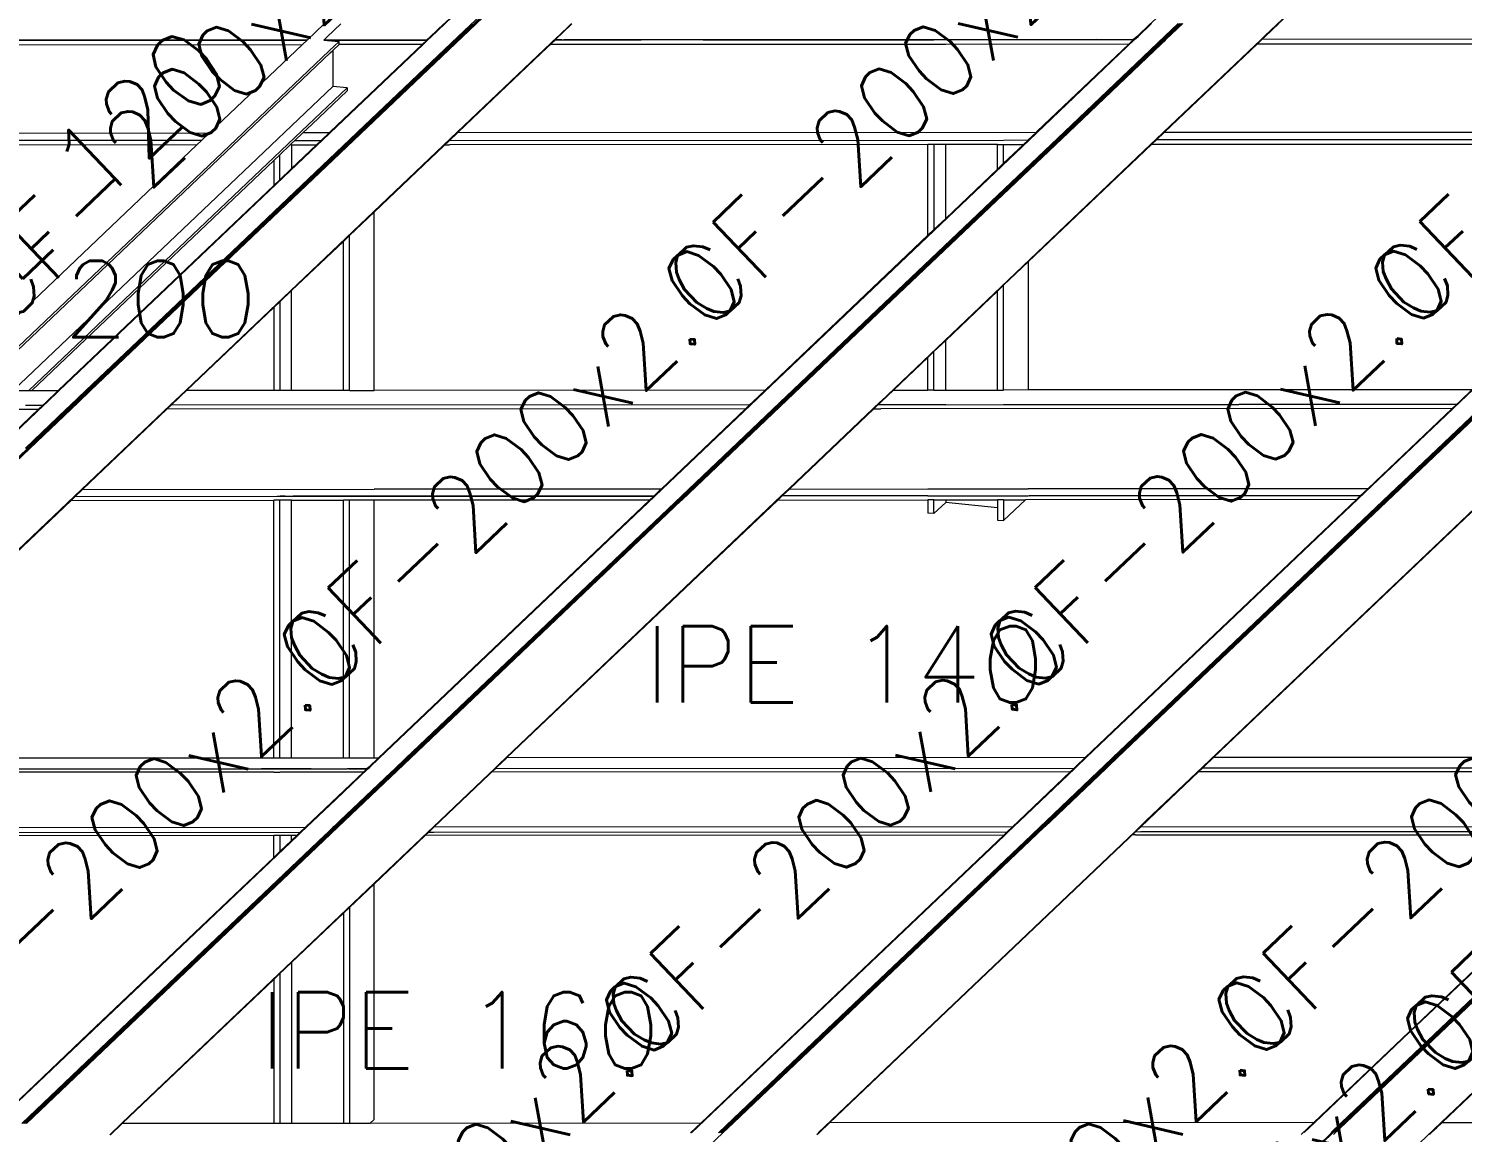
# Model space of a CAD drawing. Header units: millimetres. Extents: x 0 to 42, y 0 to 29.7.
# Drawn here: x 14.018 to 16.897, y 16.298 to 18.514 of the extents above; entities that cross this region are included whole.
import ezdxf
from ezdxf.enums import TextEntityAlignment as Align

# ---------------------------------------------------------------- set-up
doc = ezdxf.new("R2010")
doc.units = ezdxf.units.MM
doc.layers.add('BARRAS_DE_ACERO', color=7, linetype='Continuous', lineweight=9)
doc.layers.add('REFERENCIA_DE_LAS_BARRAS', color=2, linetype='Continuous', lineweight=9)
doc.styles.add('CYPETXT', font='romans__.ttf', dxfattribs={"height": 0.2})

msp = doc.modelspace()

# ---------------------------------------------------------------- linework, layer by layer
at = {"layer": 'BARRAS_DE_ACERO'}
for p, q in [((14.82512, 18.49742), (15.34792, 18.99463)), ((14.82659, 18.49742), (15.34939, 18.99463)), ((16.50072, 18.49915), (17.02278, 18.99564)), ((16.50138, 18.49846), (17.02413, 18.99564)), ((15.09101, 18.69347), (14.68214, 18.30461)), ((15.0884, 18.69541), (14.88025, 18.49745)), ((14.57754, 18.49079), (14.61152, 18.52311)), ((14.64519, 18.52313), (14.61802, 18.49729)), ((14.90957, 18.52329), (14.67964, 18.30461)), ((14.85173, 18.52325), (14.82456, 18.49742)), ((15.0755, 18.49108), (15.10931, 18.52323)), ((15.10849, 18.52408), (15.08061, 18.49757)), ((15.10915, 18.52341), (15.08961, 18.50484)), ((16.27111, 18.52412), (16.24394, 18.49828)), ((16.27314, 18.52412), (16.24596, 18.49828)), ((16.32679, 18.52415), (16.29962, 18.49831)), ((16.30177, 18.49831), (16.32894, 18.52415)), ((16.33602, 18.52415), (16.30201, 18.49181)), ((16.33393, 18.52415), (16.31552, 18.50664)), ((16.50142, 18.49817), (16.52886, 18.52427)), ((14.11065, 18.49051), (13.68741, 18.49025)), ((14.57751, 18.49076), (13.68897, 18.49023)), ((13.68897, 18.4902), (14.11065, 18.49046)), ((14.57754, 18.49079), (14.11065, 18.49051)), ((14.11065, 18.49046), (14.5228, 18.4907)), ((14.56824, 18.48194), (14.38161, 18.30444)), ((14.5228, 18.4907), (14.57749, 18.49074)), ((14.57751, 18.49076), (14.57749, 18.49074)), ((14.57754, 18.49079), (14.57751, 18.49076)), ((14.61117, 18.49078), (14.6109, 18.49081)), ((14.61115, 18.49076), (14.61117, 18.49078)), ((14.6114, 18.49076), (14.61115, 18.49076)), ((14.61117, 18.49078), (14.64488, 18.49081)), ((14.61802, 18.49729), (14.6112, 18.49081)), ((14.61826, 18.49007), (14.6114, 18.49076)), ((14.61814, 18.49076), (14.6114, 18.49076)), ((14.61814, 18.49076), (14.64488, 18.49078)), ((14.61826, 18.49007), (14.6416, 18.48773)), ((14.6416, 18.48773), (14.62188, 18.46897)), ((14.809, 18.48208), (14.62236, 18.30458)), ((14.6236, 18.30629), (14.80844, 18.48208)), ((14.64161, 18.48198), (14.6416, 18.48773)), ((14.80844, 18.48208), (14.64188, 18.48198)), ((14.81774, 18.49093), (14.64487, 18.49083)), ((14.81772, 18.49091), (14.64488, 18.49081)), ((14.64488, 18.49078), (14.81769, 18.49088)), ((14.88025, 18.49745), (14.67862, 18.30569)), ((14.81769, 18.49088), (14.80844, 18.48208)), ((14.809, 18.48208), (14.81825, 18.49088)), ((14.81769, 18.49088), (14.81772, 18.49091)), ((14.8183, 18.49093), (14.81825, 18.49088)), ((14.8183, 18.49093), (14.82512, 18.49742)), ((14.82659, 18.49742), (14.81977, 18.49093)), ((15.08046, 18.49743), (14.87877, 18.30561)), ((15.05949, 18.47578), (15.06625, 18.4822)), ((15.06628, 18.48223), (15.06625, 18.4822)), ((15.06628, 18.48223), (15.06629, 18.48224)), ((15.06639, 18.48234), (15.06629, 18.48224)), ((15.06629, 18.48224), (15.06666, 18.48224)), ((15.06652, 18.48247), (15.06639, 18.48234)), ((15.06654, 18.48249), (15.06652, 18.48247)), ((15.06683, 18.48276), (15.06654, 18.48249)), ((15.06666, 18.48224), (15.14189, 18.48229)), ((15.06741, 18.48331), (15.06683, 18.48276)), ((15.07534, 18.49085), (15.06868, 18.48451)), ((15.078, 18.49379), (15.0751, 18.49103)), ((15.07534, 18.49085), (15.07547, 18.49103)), ((15.07545, 18.49103), (15.07548, 18.49106)), ((15.07545, 18.49103), (15.07547, 18.49103)), ((15.07547, 18.49103), (15.07553, 18.49103)), ((15.07553, 18.49103), (15.07576, 18.49103)), ((15.07774, 18.49108), (15.07559, 18.49108)), ((15.07576, 18.49103), (15.07805, 18.49103)), ((15.07774, 18.49108), (15.07805, 18.49108)), ((15.07842, 18.49107), (15.07774, 18.49107)), ((15.078, 18.49379), (15.08961, 18.50484)), ((15.07805, 18.49103), (15.1542, 18.49108)), ((15.07805, 18.49108), (15.07842, 18.49108)), ((15.07909, 18.49108), (15.07979, 18.49108)), ((15.07979, 18.49107), (15.07909, 18.49107)), ((15.08895, 18.49109), (15.07979, 18.49108)), ((15.08049, 18.49107), (15.07979, 18.49107)), ((15.08061, 18.49757), (15.08046, 18.49743)), ((15.08049, 18.49107), (15.08578, 18.49107)), ((15.08578, 18.49107), (15.09273, 18.49108)), ((15.08895, 18.49109), (15.09272, 18.49109)), ((15.09272, 18.49109), (15.09735, 18.49109)), ((15.1545, 18.49111), (15.09273, 18.49108)), ((15.37297, 18.49126), (15.09735, 18.49109)), ((15.14189, 18.48229), (15.8362, 18.48271)), ((15.1542, 18.49108), (15.24803, 18.49114)), ((15.42726, 18.49127), (15.1545, 18.49111)), ((15.83614, 18.4915), (15.24803, 18.49114)), ((15.37297, 18.49126), (15.8362, 18.49154)), ((15.42726, 18.49127), (15.47818, 18.4913)), ((15.47818, 18.4913), (15.83502, 18.49152)), ((15.8362, 18.49152), (15.83502, 18.49152)), ((15.9538, 18.49156), (15.83614, 18.4915)), ((15.8362, 18.49152), (16.23709, 18.49177)), ((16.16298, 18.49169), (15.9538, 18.49156)), ((16.02711, 18.29014), (16.23909, 18.49174)), ((16.23761, 18.49174), (16.04173, 18.30544)), ((16.04298, 18.30716), (16.22781, 18.48294)), ((16.09799, 18.30655), (16.29962, 18.49831)), ((16.10609, 18.30547), (16.29273, 18.48298)), ((16.12192, 18.32252), (16.29993, 18.49181)), ((16.29377, 18.4907), (16.13106, 18.33595)), ((16.22714, 18.48294), (16.22781, 18.48294)), ((16.23706, 18.49174), (16.22781, 18.48294)), ((16.2371, 18.49178), (16.23709, 18.49177)), ((16.23765, 18.49178), (16.23761, 18.49174)), ((16.24448, 18.49828), (16.23765, 18.49178)), ((16.23909, 18.49174), (16.23913, 18.49178)), ((16.23913, 18.49178), (16.24596, 18.49828)), ((16.30088, 18.49073), (16.29273, 18.48298)), ((16.29377, 18.4907), (16.2953, 18.49216)), ((16.30177, 18.49831), (16.2953, 18.49216)), ((16.2972, 18.30559), (16.49313, 18.49193)), ((16.29899, 18.30559), (16.48564, 18.4831)), ((16.30098, 18.49281), (16.29993, 18.49181)), ((16.30088, 18.49073), (16.30197, 18.49177)), ((16.30098, 18.49281), (16.31552, 18.50664)), ((16.30197, 18.49177), (16.30201, 18.49181)), ((16.49471, 18.49173), (16.48564, 18.4831)), ((16.48564, 18.4831), (17.64718, 18.48381)), ((16.49313, 18.49193), (16.49329, 18.49208)), ((16.50072, 18.49915), (16.49329, 18.49208)), ((16.50138, 18.49846), (16.49469, 18.4921)), ((16.49482, 18.49189), (16.50142, 18.49817)), ((14.62935, 18.47006), (14.62973, 18.47042)), ((15.06081, 18.47745), (14.88146, 18.30688)), ((15.05949, 18.47578), (14.89757, 18.32178)), ((14.62935, 18.39773), (14.49136, 18.26649)), ((14.6577, 18.39489), (14.56602, 18.3077)), ((14.6577, 18.39489), (14.62935, 18.39773)), ((14.6577, 18.39489), (14.65769, 18.38889)), ((14.58693, 18.3216), (14.65769, 18.38889)), ((14.58693, 18.3216), (14.56901, 18.30454)), ((14.88146, 18.30646), (14.89757, 18.32178)), ((16.10268, 18.30422), (16.12192, 18.32252)), ((14.36555, 18.28917), (13.44422, 18.28861)), ((13.46028, 18.30388), (14.3816, 18.30443)), ((13.83743, 17.78691), (14.35625, 18.28032)), ((13.90476, 17.78695), (14.44892, 18.30448)), ((14.56602, 18.3077), (14.01854, 17.78702)), ((14.59699, 18.28047), (14.0782, 17.78705)), ((14.13548, 17.78708), (14.67964, 18.30461)), ((14.14255, 17.78708), (14.67061, 18.28929)), ((14.59848, 18.28047), (14.26826, 17.96641)), ((14.31676, 17.96154), (14.67748, 18.30461)), ((14.65679, 18.2805), (14.31847, 17.95873)), ((14.3344, 17.78789), (14.87877, 18.30561)), ((14.36555, 18.28917), (14.35625, 18.28032)), ((14.36555, 18.28917), (14.3816, 18.30443)), ((14.3816, 18.30443), (14.38161, 18.30444)), ((14.51051, 18.13901), (14.66967, 18.29038)), ((14.54365, 18.28043), (14.52288, 18.26068)), ((14.54365, 18.28043), (14.54636, 18.28301)), ((14.54636, 18.28043), (14.54365, 18.28043)), ((14.54636, 18.28301), (14.55291, 18.28924)), ((14.54636, 18.23283), (14.59645, 18.28047)), ((14.54636, 18.28043), (14.59645, 18.28047)), ((14.54636, 18.28043), (14.54636, 18.23283)), ((14.55292, 18.28924), (14.55291, 18.28924)), ((14.55295, 18.28927), (14.55292, 18.28924)), ((14.55295, 18.28927), (14.55296, 18.28928)), ((14.55296, 18.28928), (14.56901, 18.30454)), ((14.62179, 18.30457), (14.56901, 18.30454)), ((14.60625, 18.28927), (14.59699, 18.28047)), ((14.60773, 18.28927), (14.59848, 18.28047)), ((14.60575, 18.28931), (14.62179, 18.30457)), ((14.60629, 18.28931), (14.60625, 18.28927)), ((14.62234, 18.30457), (14.60629, 18.28931)), ((14.60773, 18.28927), (14.62305, 18.30384)), ((14.62179, 18.30457), (14.6218, 18.30458)), ((14.6236, 18.30629), (14.6218, 18.30458)), ((14.62236, 18.30458), (14.62234, 18.30457)), ((14.62383, 18.30458), (14.62305, 18.30384)), ((14.68214, 18.30461), (14.65679, 18.2805)), ((14.68463, 18.30461), (14.66967, 18.29038)), ((14.67065, 18.28933), (14.67064, 18.28932)), ((14.67065, 18.28934), (14.67066, 18.28934)), ((14.67748, 18.30461), (14.67862, 18.30569)), ((14.71212, 18.14541), (14.85429, 18.28062)), ((14.71233, 18.14603), (14.86317, 18.28948)), ((14.87848, 18.30404), (14.86317, 18.28948)), ((15.82384, 18.28121), (14.86357, 18.28063)), ((14.87964, 18.30472), (14.86359, 18.28946)), ((14.87848, 18.30404), (14.87942, 18.30494)), ((14.88146, 18.30688), (14.87942, 18.30494)), ((14.87964, 18.30472), (14.88146, 18.30646)), ((16.04116, 18.30543), (14.87964, 18.30472)), ((16.02711, 18.29014), (15.29012, 17.58921)), ((15.49756, 17.78791), (16.01637, 18.28132)), ((15.72854, 17.76476), (16.27185, 18.28148)), ((15.73284, 17.76753), (16.27323, 18.28148)), ((16.08293, 18.28779), (15.73784, 17.95959)), ((15.8362, 18.28122), (15.82384, 18.28121)), ((15.82384, 18.09875), (15.82384, 18.28121)), ((16.01637, 18.28132), (16.02545, 18.28996)), ((16.0251, 18.29016), (16.02508, 18.29014)), ((16.02564, 18.29014), (16.02545, 18.28996)), ((16.02545, 18.23077), (16.08287, 18.28537)), ((16.02564, 18.29014), (16.02566, 18.29016)), ((16.02566, 18.29016), (16.04173, 18.30544)), ((16.04116, 18.30543), (16.04117, 18.30544)), ((16.04298, 18.30716), (16.04117, 18.30544)), ((16.10268, 18.30422), (16.08287, 18.28537)), ((16.08293, 18.28779), (16.08543, 18.29017)), ((16.08543, 18.29017), (16.08545, 18.29019)), ((16.10019, 18.30421), (16.08545, 18.29019)), ((16.28111, 18.29029), (16.27185, 18.28148)), ((16.27323, 18.28148), (16.28251, 18.29031)), ((16.27364, 18.28148), (17.43518, 18.28218)), ((16.28113, 18.29031), (16.28111, 18.29029)), ((16.29719, 18.30558), (16.28113, 18.29031)), ((16.28253, 18.29033), (16.28251, 18.29031)), ((16.28253, 18.29033), (16.29858, 18.30559)), ((16.2829, 18.29029), (16.28291, 18.2903)), ((16.28291, 18.2903), (16.28292, 18.29031)), ((16.28291, 18.2903), (16.28292, 18.29029)), ((16.29898, 18.30558), (16.28292, 18.29031)), ((17.44446, 18.29101), (16.28292, 18.29031)), ((16.29719, 18.30558), (16.2972, 18.30559)), ((16.29878, 18.30578), (16.29858, 18.30559)), ((16.29898, 18.30558), (17.46053, 18.30629)), ((16.29899, 18.30559), (16.29898, 18.30558)), ((14.52288, 18.26068), (14.51051, 18.24892)), ((14.52288, 18.2105), (14.52288, 18.26068)), ((14.02483, 17.78702), (14.51051, 18.24892)), ((14.52288, 18.2105), (14.54636, 18.23283)), ((16.02545, 18.23077), (15.32778, 17.56724)), ((14.51051, 18.19874), (14.07763, 17.78705)), ((14.51051, 18.13901), (14.14047, 17.78708)), ((14.71233, 18.14603), (14.52369, 17.96662)), ((15.8362, 18.11051), (15.85968, 18.13284)), ((15.82384, 18.09875), (15.6846, 17.96632)), ((15.96364, 17.98664), (15.976, 17.9984)), ((15.976, 17.78819), (15.976, 17.9984)), ((14.26826, 17.96641), (14.07967, 17.78705)), ((14.42937, 17.87692), (14.52369, 17.96662)), ((14.51051, 17.95367), (14.52288, 17.96543)), ((14.52288, 17.96543), (14.54636, 17.98776)), ((14.52288, 17.96543), (14.52288, 17.78732)), ((14.54636, 17.78733), (14.54636, 17.98776)), ((15.6846, 17.96632), (15.49701, 17.78791)), ((15.85968, 17.88777), (15.96364, 17.98664)), ((14.31676, 17.96154), (14.13332, 17.78708)), ((14.31847, 17.95873), (14.13799, 17.78708)), ((14.33548, 17.7872), (14.51051, 17.95367)), ((14.51051, 17.95367), (14.51051, 17.78731)), ((15.33386, 17.57538), (15.73784, 17.95959)), ((14.42937, 17.87692), (14.38221, 17.83207)), ((15.8362, 17.86544), (15.85968, 17.88777)), ((15.75483, 17.78806), (15.82384, 17.85369)), ((14.35863, 17.80964), (14.38221, 17.83207)), ((14.33799, 17.79001), (14.34094, 17.79282)), ((13.98719, 17.787), (14.01854, 17.78702)), ((14.0467, 17.75763), (14.05277, 17.7634)), ((14.05334, 17.7634), (14.04727, 17.75763)), ((14.04876, 17.75765), (14.0548, 17.7634)), ((14.05277, 17.7634), (14.07763, 17.78705)), ((14.05334, 17.7634), (14.0782, 17.78705)), ((14.0548, 17.7634), (14.07967, 17.78705)), ((14.10239, 17.75767), (14.13332, 17.78708)), ((14.10457, 17.75768), (14.13548, 17.78708)), ((14.10524, 17.75593), (14.13799, 17.78708)), ((14.14047, 17.78708), (14.11019, 17.75828)), ((14.30276, 17.7578), (14.33367, 17.7872)), ((14.30449, 17.7578), (14.31995, 17.7725)), ((14.33504, 17.7872), (14.30538, 17.75899)), ((14.32247, 17.7749), (14.31995, 17.7725)), ((14.3352, 17.78701), (14.32247, 17.7749)), ((14.3344, 17.78789), (14.33367, 17.7872)), ((14.33505, 17.78721), (14.33504, 17.7872)), ((14.33505, 17.78721), (14.33541, 17.78756)), ((14.3352, 17.78701), (14.3354, 17.7872)), ((14.3354, 17.7872), (14.33548, 17.7872)), ((14.33578, 17.78791), (14.33541, 17.78756)), ((14.51051, 17.78731), (14.33548, 17.7872)), ((14.33652, 17.78861), (14.33578, 17.78791)), ((14.33652, 17.78861), (14.33799, 17.79001)), ((14.52288, 17.78732), (14.51051, 17.78731)), ((14.54636, 17.78733), (14.52288, 17.78732)), ((14.65032, 17.78739), (14.54636, 17.78733)), ((14.66268, 17.7874), (14.65032, 17.78739)), ((14.66268, 17.7874), (14.71212, 17.78743)), ((15.49701, 17.78791), (14.71212, 17.78743)), ((15.49756, 17.78791), (15.28863, 17.5892)), ((15.47214, 17.76426), (15.49701, 17.78791)), ((15.72817, 17.76441), (15.54483, 17.59004)), ((15.7235, 17.75866), (15.72955, 17.76441)), ((15.72991, 17.76441), (15.72385, 17.75866)), ((15.72854, 17.76476), (15.72817, 17.76441)), ((15.72973, 17.76458), (15.72955, 17.76441)), ((15.72973, 17.76458), (15.73284, 17.76753)), ((15.75477, 17.78806), (15.72991, 17.76441)), ((15.8362, 17.78811), (15.82384, 17.7881)), ((15.96364, 17.78818), (15.976, 17.78819)), ((16.02545, 17.78822), (15.976, 17.78819)), ((16.91636, 17.78876), (16.02545, 17.78822)), ((16.87891, 17.75122), (16.89352, 17.76512)), ((16.88545, 17.75936), (16.8918, 17.76539)), ((16.88601, 17.75937), (16.89206, 17.76512)), ((16.91636, 17.78876), (16.8918, 17.76539)), ((16.89207, 17.76512), (16.89206, 17.76512)), ((16.91838, 17.78876), (16.89352, 17.76512)), ((13.36375, 17.04838), (14.11019, 17.75828)), ((13.54593, 17.224), (14.10524, 17.75593)), ((13.86872, 17.58835), (14.03813, 17.74948)), ((13.87158, 17.74938), (14.03813, 17.74948)), ((14.04727, 17.75763), (13.99652, 17.70937)), ((14.0118, 17.67151), (14.09381, 17.74951)), ((14.01183, 17.7576), (14.0467, 17.75763)), ((14.01263, 17.67023), (14.09598, 17.74951)), ((14.0467, 17.75763), (14.03813, 17.74948)), ((14.04876, 17.75765), (14.04874, 17.75763)), ((14.09381, 17.74951), (14.10239, 17.75767)), ((14.10058, 17.75389), (14.09598, 17.74951)), ((14.10456, 17.75767), (14.10058, 17.75389)), ((14.10457, 17.75768), (14.10456, 17.75767)), ((14.12476, 17.58851), (14.30276, 17.7578)), ((14.29597, 17.74963), (14.12655, 17.58851)), ((14.29554, 17.74963), (14.17926, 17.63904)), ((14.29554, 17.74963), (14.30396, 17.75764)), ((14.30434, 17.75759), (14.29597, 17.74963)), ((15.45751, 17.75035), (14.29597, 17.74963)), ((14.30413, 17.7578), (14.30396, 17.75764)), ((14.30413, 17.7578), (14.30538, 17.75899)), ((15.56182, 17.60489), (15.7235, 17.75866)), ((15.71535, 17.75051), (15.72965, 17.75052)), ((16.87689, 17.75122), (15.72965, 17.75052)), ((15.85968, 17.75875), (15.976, 17.75881)), ((15.976, 17.75881), (16.44799, 17.7591)), ((16.19534, 17.05011), (16.94113, 17.75939)), ((16.9298, 17.74656), (16.38216, 17.22573)), ((16.70744, 17.59007), (16.87689, 17.75122)), ((16.93098, 17.74531), (16.76909, 17.59134)), ((16.92458, 17.73685), (16.77198, 17.59173)), ((16.77242, 17.5901), (16.92354, 17.73383)), ((16.88601, 17.75937), (16.88573, 17.7591)), ((14.17926, 17.63904), (14.12635, 17.58872)), ((14.12635, 17.58872), (14.12613, 17.58851)), ((14.12655, 17.58851), (14.71222, 17.58886)), ((15.28807, 17.5892), (14.71222, 17.58886)), ((15.28807, 17.5892), (15.27351, 17.57535)), ((15.27482, 17.57607), (15.28863, 17.5892)), ((15.29011, 17.5892), (15.27552, 17.57532)), ((15.28808, 17.58921), (15.28807, 17.5892)), ((15.29012, 17.58921), (15.29011, 17.5892)), ((15.34375, 17.58923), (15.32919, 17.57538)), ((15.33136, 17.57538), (15.34593, 17.58924)), ((15.54483, 17.59004), (15.52953, 17.5755)), ((15.54591, 17.58936), (15.53134, 17.5755)), ((16.70743, 17.59006), (16.02545, 17.58965)), ((16.76909, 17.59134), (16.20001, 17.05011)), ((16.38688, 17.22349), (16.7724, 17.59009)), ((16.77026, 17.59009), (16.77027, 17.5901)), ((16.77198, 17.59173), (16.77027, 17.5901)), ((16.7724, 17.59009), (16.77242, 17.5901)), ((14.11156, 17.57464), (13.53632, 17.02757)), ((14.1034, 17.56649), (14.11195, 17.57462)), ((14.11156, 17.57464), (14.11176, 17.57484)), ((14.11176, 17.57484), (14.11177, 17.57484)), ((14.11177, 17.57484), (14.12613, 17.58851)), ((14.11195, 17.57462), (14.12655, 17.58851)), ((14.11197, 17.57462), (14.11195, 17.57462)), ((14.11197, 17.57462), (14.52288, 17.57487)), ((14.12473, 17.58848), (14.12476, 17.58851)), ((14.51051, 17.0491), (14.51051, 17.56674)), ((14.51705, 17.57488), (14.52322, 17.57489)), ((14.51705, 17.57488), (14.52288, 17.57487)), ((14.52328, 17.57487), (14.65644, 17.57494)), ((14.54636, 17.56676), (14.65032, 17.56682)), ((14.66279, 17.57498), (14.71212, 17.57501)), ((14.71212, 17.57498), (14.69001, 17.57497)), ((14.69006, 17.57498), (14.69001, 17.57497)), ((14.71212, 17.57499), (14.69006, 17.57498)), ((15.27348, 17.57532), (14.71212, 17.57498)), ((14.71212, 17.57501), (15.03169, 17.5752)), ((14.71212, 17.57499), (15.03169, 17.57519)), ((14.72087, 17.04923), (15.27406, 17.57535)), ((14.72234, 17.04923), (15.27552, 17.57532)), ((14.77817, 17.04926), (15.32279, 17.56724)), ((15.32399, 17.56599), (14.78067, 17.04926)), ((14.78315, 17.04926), (15.32777, 17.56724)), ((15.32877, 17.56619), (14.78522, 17.04926)), ((15.32916, 17.57535), (14.96358, 17.22767)), ((15.52951, 17.57548), (14.97706, 17.05006)), ((15.53092, 17.5755), (14.97772, 17.04937)), ((14.97813, 17.04937), (15.52277, 17.56735)), ((15.03169, 17.5752), (15.27351, 17.57535)), ((15.27349, 17.57533), (15.03169, 17.57519)), ((15.26495, 17.5672), (15.27348, 17.57532)), ((15.27348, 17.57532), (15.27349, 17.57533)), ((15.27351, 17.57535), (15.27349, 17.57533)), ((15.27482, 17.57607), (15.27406, 17.57535)), ((15.324, 17.56838), (15.32279, 17.56724)), ((15.32399, 17.56599), (15.3253, 17.56724)), ((15.33133, 17.57535), (15.324, 17.56838)), ((15.33386, 17.57538), (15.3253, 17.56724)), ((15.32777, 17.56724), (15.32778, 17.56724)), ((15.32877, 17.56619), (15.32987, 17.56724)), ((15.32916, 17.57535), (15.32919, 17.57538)), ((15.33133, 17.57535), (15.33134, 17.57536)), ((15.33136, 17.57538), (15.33134, 17.57536)), ((15.52953, 17.5755), (15.52951, 17.57548)), ((15.53092, 17.5755), (15.53114, 17.57571)), ((15.82384, 17.57568), (15.53134, 17.5755)), ((15.82384, 17.57568), (15.97607, 17.57577)), ((15.8362, 17.56755), (15.82384, 17.56754)), ((15.82384, 17.56754), (15.82384, 17.54117)), ((15.8362, 17.53993), (15.8362, 17.56755)), ((15.85968, 17.56226), (15.8362, 17.53993)), ((15.85968, 17.56756), (15.96364, 17.56762)), ((15.96364, 17.55183), (15.85968, 17.56226)), ((15.976, 17.56763), (15.96364, 17.56762)), ((15.96364, 17.56762), (15.96364, 17.55183)), ((15.976, 17.56763), (16.01992, 17.56766)), ((15.976, 17.56763), (15.976, 17.52589)), ((15.97607, 17.57577), (16.02545, 17.5758)), ((16.02545, 17.5758), (16.69287, 17.57621)), ((16.69343, 17.57621), (16.14022, 17.05008)), ((16.7568, 17.57729), (16.20249, 17.05011)), ((16.33142, 17.23245), (16.6843, 17.56805)), ((16.39706, 17.05023), (16.95028, 17.57636)), ((16.3975, 17.05023), (16.94213, 17.56821)), ((16.6843, 17.56805), (16.69284, 17.57618)), ((16.69287, 17.57621), (16.69285, 17.57619)), ((15.8362, 17.53993), (15.82384, 17.54117)), ((15.96364, 17.55183), (15.96364, 17.52713)), ((15.96364, 17.52713), (15.976, 17.52589)), ((16.13966, 17.05008), (16.33142, 17.23245)), ((16.38216, 17.22573), (16.19749, 17.05011)), ((14.51051, 17.0491), (13.55877, 17.0485)), ((14.52288, 17.04911), (14.51051, 17.0491)), ((14.54636, 17.04912), (14.52288, 17.04911)), ((14.65032, 17.04918), (14.54636, 17.04912)), ((14.78522, 17.04926), (14.63934, 16.91051)), ((14.78315, 17.04926), (14.66268, 16.93469)), ((14.78067, 17.04926), (14.68421, 16.95753)), ((14.72087, 17.04923), (14.70192, 17.0312)), ((14.70338, 17.0312), (14.72234, 17.04923)), ((14.77817, 17.04926), (14.74861, 17.02115)), ((14.97771, 17.04937), (14.95895, 17.03153)), ((14.97788, 17.04919), (14.95913, 17.03135)), ((14.96384, 17.03749), (14.97633, 17.04937)), ((14.97706, 17.05006), (14.97633, 17.04937)), ((14.97771, 17.04937), (14.97772, 17.04937)), ((14.97788, 17.04919), (14.97806, 17.04937)), ((14.97813, 17.04937), (14.97806, 17.04937)), ((16.20249, 17.05011), (16.17614, 17.02504)), ((16.20001, 17.05011), (16.17743, 17.02863)), ((16.17854, 17.03209), (16.19749, 17.05011)), ((16.39743, 17.05023), (16.37849, 17.03221)), ((16.39706, 17.05023), (16.38768, 17.04131)), ((16.3975, 17.05023), (16.39743, 17.05023)), ((17.36977, 17.05082), (16.3975, 17.05023)), ((16.84223, 16.49173), (17.43013, 17.05085)), ((14.51051, 17.02101), (13.52923, 17.02041)), ((14.48575, 17.02759), (13.53618, 17.02702)), ((13.87066, 17.02725), (14.51658, 17.02765)), ((14.51656, 17.02761), (14.48575, 17.02759)), ((14.51051, 17.02101), (14.52288, 17.02102)), ((14.53321, 17.02763), (14.51656, 17.02761)), ((14.5856, 17.02768), (14.51658, 17.02765)), ((14.5166, 17.02763), (14.51658, 17.02763)), ((14.5166, 17.02763), (14.53321, 17.02763)), ((14.66268, 17.0211), (14.52288, 17.02102)), ((14.53321, 17.02763), (14.65806, 17.02769)), ((14.58556, 17.02767), (14.53321, 17.02763)), ((14.5856, 17.02768), (14.58556, 17.02767)), ((14.69944, 17.02745), (14.63491, 16.96608)), ((14.74861, 17.02115), (14.63935, 16.91723)), ((14.64325, 16.92302), (14.74643, 17.02115)), ((14.66268, 17.0277), (14.65806, 17.02769)), ((14.69768, 17.02772), (14.66268, 17.0277)), ((14.69074, 17.02112), (14.66268, 17.0211)), ((14.66271, 17.02773), (14.69771, 17.02775)), ((14.67292, 17.00363), (14.69635, 17.02591)), ((14.69768, 17.02772), (14.69074, 17.02112)), ((14.6977, 17.02774), (14.69768, 17.02772)), ((14.69771, 17.02775), (14.6977, 17.02774)), ((14.69771, 17.02775), (14.69811, 17.02813)), ((14.70134, 17.0312), (14.69811, 17.02813)), ((14.69829, 17.02775), (14.69858, 17.02802)), ((14.70192, 17.0312), (14.69858, 17.02802)), ((14.69944, 17.02745), (14.69972, 17.02772)), ((14.69972, 17.02772), (14.70338, 17.0312)), ((14.7534, 17.02778), (14.74643, 17.02115)), ((14.83044, 16.91063), (14.94342, 17.01808)), ((14.83193, 16.91073), (14.94322, 17.01657)), ((14.83226, 16.91062), (14.94859, 17.02127)), ((14.94322, 17.01657), (14.94737, 17.02052)), ((14.95359, 17.02775), (14.94342, 17.01808)), ((14.94737, 17.02052), (14.95491, 17.02769)), ((14.95374, 17.02789), (14.95375, 17.0279)), ((14.96384, 17.03749), (14.95375, 17.0279)), ((14.95895, 17.03153), (14.95491, 17.02769)), ((14.95546, 17.02787), (14.95913, 17.03135)), ((16.11706, 17.02858), (14.95546, 17.02787)), ((16.11013, 17.02199), (16.00579, 16.92276)), ((16.00781, 16.92276), (16.11907, 17.02858)), ((16.06147, 16.92279), (16.16581, 17.02202)), ((16.17854, 17.03209), (16.06362, 16.92279)), ((16.06614, 16.92279), (16.17743, 17.02863)), ((16.06862, 16.92279), (16.17614, 17.02504)), ((16.07071, 16.92279), (16.18198, 17.02861)), ((16.11761, 17.02858), (16.11705, 17.02805)), ((16.12072, 17.03206), (16.11706, 17.02858)), ((16.1184, 17.02933), (16.11761, 17.02858)), ((16.12273, 17.03206), (16.11907, 17.02858)), ((16.18565, 17.03209), (16.18198, 17.02861)), ((16.37434, 17.02863), (16.25117, 16.91148)), ((16.25162, 16.91149), (16.36796, 17.02214)), ((16.37473, 17.02859), (16.36796, 17.02214)), ((16.36796, 17.02214), (17.34024, 17.02273)), ((16.37434, 17.02863), (16.37467, 17.02894)), ((16.3783, 17.03239), (16.37467, 17.02894)), ((16.37481, 17.0287), (16.37473, 17.02859)), ((16.37481, 17.0287), (16.37482, 17.02873)), ((16.37482, 17.02873), (16.37502, 17.02892)), ((16.37482, 17.02873), (16.37485, 17.02873)), ((17.34718, 17.02934), (16.37485, 17.02873)), ((16.37849, 17.03221), (16.37502, 17.02892)), ((16.38299, 17.03685), (16.3783, 17.03239)), ((16.38768, 17.04131), (16.38299, 17.03685)), ((17.41573, 17.03283), (16.66352, 16.31743)), ((14.67292, 17.00363), (14.57497, 16.91048)), ((14.57645, 16.91048), (14.63491, 16.96608)), ((14.68421, 16.95753), (14.64678, 16.92193)), ((14.66268, 16.93469), (14.63726, 16.91051)), ((13.41288, 16.90976), (14.5744, 16.91047)), ((14.19342, 16.48841), (14.63726, 16.91051)), ((14.82061, 16.90128), (14.20589, 16.31664)), ((14.82127, 16.90059), (14.20655, 16.31595)), ((14.5569, 16.89383), (14.56382, 16.90041)), ((14.56251, 16.89864), (14.55745, 16.89383)), ((14.56508, 16.89967), (14.55816, 16.89309)), ((14.56251, 16.89864), (14.56437, 16.90041)), ((14.5744, 16.91047), (14.56384, 16.90043)), ((14.56437, 16.90041), (14.56438, 16.90041)), ((14.5644, 16.90043), (14.56438, 16.90041)), ((14.5644, 16.90043), (14.57497, 16.91048)), ((14.56508, 16.89967), (14.56586, 16.90041)), ((14.56588, 16.90043), (14.56586, 16.90041)), ((14.57645, 16.91048), (14.56588, 16.90043)), ((14.62167, 16.90044), (14.61475, 16.89386)), ((14.61727, 16.89386), (14.62421, 16.90046)), ((14.63009, 16.91051), (14.61952, 16.90046)), ((14.62167, 16.90044), (14.62169, 16.90046)), ((14.62169, 16.90046), (14.63225, 16.9105)), ((14.63489, 16.91062), (14.62421, 16.90046)), ((14.63235, 16.91266), (14.63009, 16.91051)), ((14.63225, 16.9105), (14.63226, 16.91051)), ((14.63226, 16.91051), (14.6337, 16.91187)), ((14.6421, 16.92193), (14.63235, 16.91266)), ((14.63371, 16.91187), (14.6337, 16.91187)), ((14.63371, 16.91187), (14.63935, 16.91723)), ((14.63489, 16.91062), (14.64678, 16.92193)), ((14.6421, 16.92193), (14.64325, 16.92302)), ((14.81475, 16.89398), (14.82168, 16.90056)), ((14.83043, 16.91062), (14.82061, 16.90128)), ((14.83183, 16.91063), (14.82127, 16.90059)), ((14.82168, 16.90056), (14.82183, 16.90071)), ((14.82168, 16.90056), (14.83223, 16.90057)), ((14.82184, 16.90072), (14.82183, 16.90071)), ((14.83044, 16.91063), (14.83043, 16.91062)), ((14.83183, 16.91063), (14.83193, 16.91073)), ((14.83223, 16.90057), (15.98319, 16.90127)), ((15.98374, 16.90127), (15.34817, 16.2968)), ((15.60367, 16.29695), (16.23996, 16.9021)), ((15.6096, 16.49099), (16.05161, 16.91137)), ((15.61436, 16.49076), (16.05804, 16.91273)), ((16.05759, 16.91031), (15.61468, 16.48909)), ((15.98319, 16.90127), (15.97626, 16.89468)), ((15.98523, 16.90128), (15.97829, 16.89468)), ((15.9832, 16.90128), (15.98319, 16.90127)), ((15.98374, 16.90127), (15.99434, 16.91134)), ((15.98523, 16.90128), (15.9958, 16.91133)), ((15.99378, 16.91134), (15.99377, 16.91133)), ((15.99378, 16.91134), (16.00579, 16.92276)), ((15.99577, 16.9127), (15.99434, 16.91134)), ((15.99577, 16.9127), (16.00635, 16.92276)), ((15.9958, 16.91133), (15.99581, 16.91134)), ((15.99581, 16.91134), (15.99724, 16.9127)), ((15.99724, 16.9127), (16.00781, 16.92276)), ((16.06147, 16.92279), (16.04947, 16.91137)), ((16.05161, 16.91137), (16.06362, 16.92279)), ((16.05556, 16.91273), (16.06614, 16.92279)), ((16.06013, 16.91273), (16.05759, 16.91031)), ((16.06862, 16.92279), (16.05804, 16.91273)), ((16.06013, 16.91273), (16.07071, 16.92279)), ((16.25053, 16.91215), (16.23996, 16.9021)), ((16.25117, 16.91148), (16.24061, 16.90144)), ((16.25161, 16.91148), (16.24105, 16.90144)), ((16.25161, 16.91148), (17.22388, 16.91207)), ((16.25162, 16.91149), (16.25161, 16.91148)), ((16.65644, 16.31743), (17.27116, 16.90207)), ((16.79038, 16.49925), (17.2139, 16.90204)), ((17.22484, 16.91106), (16.79201, 16.49941)), ((13.94969, 16.3158), (14.55745, 16.89383)), ((13.95116, 16.3158), (14.55816, 16.89309)), ((14.00698, 16.31583), (14.61475, 16.89386)), ((14.61258, 16.89386), (14.19104, 16.49294)), ((14.61727, 16.89386), (14.19275, 16.49012)), ((14.52288, 16.89381), (14.51051, 16.8938)), ((14.71212, 16.79637), (14.81475, 16.89398)), ((15.34964, 16.2968), (15.97751, 16.89394)), ((15.60858, 16.49206), (16.03195, 16.89471)), ((15.97751, 16.89394), (15.97829, 16.89468)), ((16.24105, 16.89484), (17.20637, 16.89542)), ((17.20637, 16.89542), (16.78899, 16.49846)), ((17.26208, 16.89546), (16.84052, 16.49454)), ((17.46241, 16.89557), (16.85465, 16.31755)), ((14.51051, 16.84971), (14.13853, 16.49593)), ((14.52288, 16.86147), (14.51051, 16.84971)), ((14.65032, 16.73759), (14.54636, 16.63872)), ((14.66268, 16.74935), (14.65032, 16.73759)), ((14.52288, 16.61639), (14.51051, 16.60463)), ((14.54636, 16.63872), (14.52288, 16.61639)), ((13.94913, 16.3158), (14.13853, 16.49593)), ((15.55887, 16.49772), (15.36849, 16.31666)), ((16.59917, 16.3174), (16.79038, 16.49925)), ((16.60063, 16.3174), (16.79201, 16.49941)), ((14.19104, 16.49294), (14.00481, 16.31583)), ((14.00949, 16.31583), (14.19275, 16.49012)), ((14.19342, 16.48841), (14.01196, 16.31583)), ((15.60858, 16.49206), (15.4033, 16.29683)), ((15.40545, 16.29683), (15.6096, 16.49099)), ((15.41044, 16.29683), (15.61278, 16.48926)), ((15.43342, 16.31669), (15.61278, 16.48728)), ((15.61278, 16.48926), (15.6128, 16.48927)), ((15.61436, 16.48878), (15.61278, 16.48728)), ((15.61436, 16.48878), (15.61437, 16.48879)), ((15.61437, 16.48879), (15.61468, 16.48909)), ((16.65429, 16.31743), (16.84052, 16.49454)), ((14.18111, 16.29308), (14.20589, 16.31664)), ((14.20655, 16.31595), (14.18225, 16.29284)), ((14.20506, 16.3142), (14.18254, 16.29278)), ((14.2069, 16.31595), (14.20506, 16.3142)), ((14.2069, 16.31595), (14.20697, 16.31595)), ((14.66268, 16.31622), (14.70411, 16.31625)), ((15.36849, 16.31666), (15.34761, 16.2968)), ((15.6054, 16.29695), (15.62626, 16.31681)), ((15.62634, 16.31681), (15.62626, 16.31681)), ((16.59861, 16.3174), (15.62634, 16.31681)), ((16.49084, 16.15993), (16.65644, 16.31743)), ((16.57381, 16.29329), (16.59917, 16.3174)), ((16.60063, 16.3174), (16.57974, 16.29754)), ((16.65429, 16.31743), (16.63341, 16.29757)), ((16.66352, 16.31743), (16.63817, 16.29332)), ((16.64056, 16.29757), (16.66144, 16.31743)), ((16.85465, 16.31755), (16.68927, 16.16026)), ((16.83102, 16.29344), (16.85637, 16.31755)), ((16.83532, 16.29786), (16.83515, 16.29769)), ((16.83532, 16.29786), (16.84049, 16.30278)), ((16.84049, 16.30278), (16.84567, 16.30771)), ((16.84567, 16.30771), (16.85602, 16.31755)), ((16.85645, 16.31755), (16.85637, 16.31755)), ((16.85645, 16.31755), (16.97834, 16.31762))]:
    msp.add_line(p, q, dxfattribs=at)
for points in [[(15.63317, 19.20475), (14.88948, 18.49745), (14.67066, 18.28934), (14.67067, 18.28934)], [(14.68463, 18.30461), (15.63147, 19.2051), (15.63148, 19.20511)], [(16.76729, 18.99549), (16.27166, 18.52412), (16.24448, 18.49828)], [(16.10019, 18.30421), (16.12645, 18.32918), (16.33146, 18.52415)], [(13.64691, 18.48138), (14.56824, 18.48194), (14.57749, 18.49074)], [(14.64487, 18.49083), (14.6112, 18.49081), (14.6109, 18.49081)], [(14.81977, 18.49093), (14.81047, 18.48208), (14.62383, 18.30458)], [(14.62973, 18.47042), (14.64188, 18.48198), (14.64161, 18.48198)], [(14.81772, 18.49091), (14.81774, 18.49093), (14.82456, 18.49742)], [(15.06081, 18.47745), (15.07333, 18.48935), (15.0751, 18.49103)], [(15.06868, 18.48451), (15.06857, 18.48441), (15.06741, 18.48331)], [(15.07559, 18.49108), (15.0755, 18.49108), (15.07548, 18.49106), (15.07549, 18.49106)], [(15.07774, 18.49107), (15.07575, 18.49106), (15.07575, 18.49106), (15.07549, 18.49106)], [(16.24394, 18.49828), (16.2371, 18.49178), (15.8362, 18.49154)], [(15.8362, 18.48271), (15.85968, 18.48272), (16.22714, 18.48294)], [(16.16298, 18.49169), (16.23706, 18.49174), (16.23709, 18.49177)], [(16.29878, 18.30578), (16.29925, 18.30623), (16.3004, 18.30732), (16.30061, 18.30752), (16.30185, 18.3087), (16.49469, 18.4921)], [(17.6527, 18.49262), (16.49482, 18.49189), (16.49471, 18.49173)], [(14.62393, 18.4649), (13.91108, 17.78695), (13.98719, 17.787), (14.49136, 18.26649)], [(14.44892, 18.30448), (14.45224, 18.30763), (14.62188, 18.46897)], [(14.62393, 18.4649), (14.62935, 18.47006), (14.62935, 18.39773)], [(16.13106, 18.33595), (16.09888, 18.30535), (16.08424, 18.29143), (15.34593, 17.58924)], [(14.35625, 18.28032), (13.43492, 18.27976), (13.3988, 18.24541)], [(14.55296, 18.28928), (14.60575, 18.28931), (14.60571, 18.28927), (14.59645, 18.28047)], [(14.67061, 18.28929), (14.67063, 18.28931), (14.67064, 18.28932)], [(14.67065, 18.28933), (14.67066, 18.28933), (14.67065, 18.28934)], [(14.86359, 18.28946), (14.85429, 18.28062), (14.86357, 18.28063)], [(14.86359, 18.28946), (15.97609, 18.29013), (16.0251, 18.29016), (16.04116, 18.30543)], [(16.10609, 18.30547), (15.7385, 17.95587), (15.32987, 17.56724)], [(16.09799, 18.30655), (15.73613, 17.9624), (15.34376, 17.58924), (15.34375, 17.58923)], [(15.8362, 18.28122), (15.8362, 18.11051), (15.82384, 18.09875)], [(15.976, 18.24346), (15.96364, 18.23171), (15.85968, 18.13284), (15.85968, 18.28123), (15.8362, 18.28122)], [(15.96364, 18.23171), (15.96364, 18.28129), (15.85968, 18.28123)], [(15.96364, 18.28129), (15.976, 18.2813), (16.01581, 18.28132)], [(16.02508, 18.29014), (16.01581, 18.28132), (15.976, 18.24346), (15.976, 18.2813)], [(16.02545, 18.04543), (16.27364, 18.28148), (16.2829, 18.29029), (16.28292, 18.29029)], [(16.89207, 17.76512), (17.43574, 18.28218), (17.44502, 18.29101)], [(14.51051, 18.24892), (14.51051, 18.19874), (14.52288, 18.2105)], [(14.71212, 17.78743), (14.71212, 18.14541), (14.66268, 18.09839)], [(14.65032, 17.78739), (14.65032, 18.08663), (14.54636, 17.98776)], [(14.66268, 17.7874), (14.66268, 18.09839), (14.65032, 18.08663)], [(15.976, 17.9984), (16.02545, 18.04543), (16.02545, 17.78822)], [(15.85968, 17.78812), (15.96364, 17.78818), (15.96364, 17.98664)], [(15.8362, 17.78811), (15.85968, 17.78812), (15.85968, 17.88777)], [(15.75477, 17.78806), (15.75483, 17.78806), (15.82384, 17.7881), (15.82384, 17.85369)], [(15.8362, 17.78811), (15.8362, 17.86544), (15.82384, 17.85369)], [(14.35863, 17.80964), (14.34684, 17.79843), (14.34094, 17.79282)], [(14.14255, 17.78708), (14.11769, 17.76343), (13.36583, 17.04838)], [(14.01854, 17.78702), (14.02483, 17.78702), (14.07763, 17.78705)], [(15.28808, 17.58921), (15.45751, 17.75035), (15.46609, 17.75851), (15.47214, 17.76426)], [(13.86894, 17.58663), (13.86966, 17.58732), (14.04874, 17.75763)], [(15.46609, 17.75851), (14.30449, 17.7578), (14.30434, 17.75759)], [(15.72371, 17.75846), (15.71535, 17.75051), (15.54591, 17.58936)], [(15.85968, 17.75875), (15.72385, 17.75866), (15.72371, 17.75846)], [(16.12273, 17.03206), (16.14168, 17.05008), (16.87891, 17.75122)], [(16.87689, 17.75122), (16.88545, 17.75936), (16.44799, 17.7591)], [(16.69343, 17.57621), (16.70802, 17.59009), (16.72427, 17.60554), (16.88573, 17.7591)], [(15.56182, 17.60489), (15.54571, 17.58957), (15.53114, 17.57571)], [(15.54591, 17.58936), (15.82384, 17.58953), (16.02545, 17.58965)], [(16.70744, 17.59007), (16.70743, 17.59006), (16.69287, 17.57621)], [(16.7568, 17.57729), (16.77013, 17.58997), (16.77026, 17.59009)], [(14.12473, 17.58848), (13.55696, 17.0485), (13.53461, 17.02724)], [(13.55877, 17.0485), (14.1034, 17.56649), (14.51051, 17.56674)], [(14.52288, 17.04911), (14.52288, 17.56675), (14.51051, 17.56674)], [(14.54636, 17.04912), (14.54636, 17.56676), (14.52288, 17.56675)], [(14.52328, 17.57487), (14.53368, 17.57489), (14.52322, 17.57489)], [(14.66279, 17.57498), (14.54969, 17.5749), (14.57459, 17.57491)], [(14.65644, 17.57494), (14.69001, 17.57497), (14.66273, 17.57496), (14.57459, 17.57491)], [(14.66268, 17.04919), (14.66268, 17.56683), (14.65032, 17.56682)], [(14.71212, 17.04922), (14.66268, 17.04919), (14.65032, 17.04918), (14.65032, 17.56682)], [(14.70134, 17.0312), (14.7203, 17.04923), (14.71212, 17.04922), (14.71212, 17.56686), (14.66268, 17.56683)], [(14.7203, 17.04923), (15.26495, 17.5672), (14.71212, 17.56686)], [(15.53134, 17.5755), (15.52277, 17.56735), (15.82384, 17.56754)], [(15.8362, 17.56755), (15.85968, 17.56756), (15.85968, 17.56226)], [(16.6843, 17.56805), (16.01992, 17.56766), (15.976, 17.52589)], [(16.25053, 16.91215), (16.26184, 16.92291), (16.37676, 17.03221), (16.94892, 17.57636)], [(14.7534, 17.02778), (14.77599, 17.04926), (14.96358, 17.22767)], [(16.38688, 17.22349), (16.20458, 17.05011), (16.18565, 17.03209)], [(17.61544, 17.22474), (17.4326, 17.05085), (16.84289, 16.49), (16.66144, 16.31743)], [(16.12072, 17.03206), (16.13966, 17.05008), (14.97813, 17.04937)], [(16.14022, 17.05008), (16.11861, 17.02953), (16.1184, 17.02933)], [(16.19534, 17.05011), (16.1764, 17.03209), (16.16581, 17.02202)], [(13.84059, 17.02722), (14.51424, 17.02763), (14.51658, 17.02763)], [(14.69074, 17.02112), (14.57441, 16.91048), (14.5744, 16.91047)], [(14.66271, 17.02772), (14.66289, 17.02772), (14.6977, 17.02774)], [(14.69829, 17.02775), (14.69795, 17.02743), (14.69635, 17.02591)], [(14.94859, 17.02127), (16.11013, 17.02199), (16.11706, 17.02858)], [(14.94859, 17.02127), (14.95532, 17.02767), (14.95546, 17.02787)], [(14.95374, 17.02789), (14.95372, 17.02787), (14.95359, 17.02775)], [(16.00635, 16.92276), (16.11068, 17.02199), (16.11705, 17.02805)], [(13.40231, 16.89971), (14.56382, 16.90041), (14.56384, 16.90043)], [(14.63934, 16.91051), (14.63933, 16.9105), (14.01405, 16.31583)], [(14.61258, 16.89386), (14.6195, 16.90044), (14.61952, 16.90046)], [(14.83226, 16.91062), (14.83225, 16.91062), (14.82184, 16.90072)], [(15.9832, 16.90128), (15.99377, 16.91133), (14.83226, 16.91062)], [(15.40796, 16.29683), (15.61079, 16.48973), (16.05556, 16.91273)], [(15.60115, 16.29327), (15.60521, 16.29713), (16.2406, 16.90143), (16.24061, 16.90144)], [(16.04947, 16.91137), (16.04946, 16.91136), (16.03195, 16.89471)], [(16.2341, 16.89483), (16.24104, 16.90143), (16.24105, 16.90143), (16.24104, 16.90143)], [(16.24105, 16.90143), (17.21332, 16.90203), (16.25162, 16.90145)], [(16.25162, 16.90145), (17.21333, 16.90204), (17.21332, 16.90203), (17.20637, 16.89542)], [(17.47074, 16.90219), (17.46307, 16.8949), (16.85602, 16.31755)], [(14.51051, 16.84971), (14.51051, 16.8938), (13.3988, 16.89313)], [(14.54636, 16.8838), (14.5569, 16.89383), (14.54636, 16.89382)], [(15.55887, 16.49772), (15.97626, 16.89468), (14.81475, 16.89398)], [(16.24105, 16.89484), (16.2341, 16.89483), (15.62634, 16.31681)], [(17.60505, 16.89566), (17.46423, 16.89557), (16.85645, 16.31755)], [(14.71212, 16.32387), (14.71212, 16.79637), (14.66268, 16.74935), (14.66268, 16.31622)], [(14.65032, 16.73759), (14.65032, 16.31621), (14.66268, 16.31622)], [(14.52288, 16.61639), (14.52288, 16.31614), (14.54636, 16.31615)], [(14.54636, 16.63872), (14.54636, 16.31615), (14.65032, 16.31621)], [(14.51051, 16.60463), (14.20697, 16.31595), (14.51051, 16.31613)], [(14.51051, 16.60463), (14.51051, 16.31613), (14.52288, 16.31614)], [(16.78899, 16.49846), (16.59861, 16.3174), (16.57326, 16.29329)], [(15.61436, 16.49076), (15.61337, 16.48982), (15.6128, 16.48927)], [(16.84223, 16.49173), (16.65896, 16.31743), (16.49204, 16.15868)], [(14.71212, 16.32387), (14.70411, 16.31625), (15.36849, 16.31666)], [(15.43342, 16.31669), (15.41254, 16.29683), (15.27994, 16.17073)]]:
    msp.add_lwpolyline(points, dxfattribs=at)
for points in [[(15.07909, 18.49108), (15.07842, 18.49107), (15.07909, 18.49107)], [(16.02707, 17.57578), (16.69285, 17.57619), (16.69284, 17.57618), (16.02707, 17.57578)], [(14.66154, 17.02772), (14.66271, 17.02772), (14.66154, 17.02772)], [(14.54636, 16.8838), (14.54636, 16.89382), (14.52288, 16.89381), (14.52288, 16.86147), (14.54636, 16.8838)]]:
    msp.add_lwpolyline(points, close=True, dxfattribs=at)

# ---------------------------------------------------------------- texts
at = {"layer": 'REFERENCIA_DE_LAS_BARRAS', "style": 'CYPETXT'}
for s, width, p, p2 in [('CF-200x2.0', 0.812714, (13.96796, 17.90795), (14.82013, 18.71947)), ('CF-200x2.0', 0.812714, (15.38732, 17.90881), (16.23949, 18.72032)), ('CF-200x2.0', 0.812714, (16.80669, 17.90967), (17.65885, 18.72118)), ('IPE 120', 0.844169, (13.85141, 17.8635), (14.43473, 18.41899)), ('CF-200x2.0', 0.812714, (14.61478, 17.17408), (15.46695, 17.98559)), ('CF-200x2.0', 0.812714, (16.03414, 17.17494), (16.88631, 17.98645)), ('CF-200x2.0', 0.812714, (13.84224, 16.43935), (14.69441, 17.25086)), ('CF-200x2.0', 0.812714, (15.2616, 16.4402), (16.11377, 17.25172)), ('CF-200x2.0', 0.812714, (16.49172, 16.44095), (17.34388, 17.25246)), ('CF-200x2.0', 0.812714, (16.87021, 16.40294), (17.72238, 17.21446)), ('CF-200x2.0', 0.812714, (14.48906, 15.70547), (15.34123, 16.51699)), ('CF-200x2.0', 0.812714, (15.71917, 15.70622), (16.57134, 16.51773)), ('CF-200x2.0', 0.812714, (16.09767, 15.66821), (16.94984, 16.47973))]:
    msp.add_text(s, height=0.153333, rotation=43.60023, dxfattribs=dict(at, width=width)).set_placement(p, p2, align=Align.FIT)
at = {"layer": 'REFERENCIA_DE_LAS_BARRAS', "style": 'CYPETXT', "width": 0.844169}
for s, p, p2 in [('IPE 200', (13.67285, 17.89407), (14.47835, 17.89407)), ('IPE 140', (15.25418, 17.16076), (16.05968, 17.16076)), ('IPE 160', (14.48163, 16.42603), (15.28713, 16.42603))]:
    msp.add_text(s, height=0.153333, dxfattribs=at).set_placement(p, p2, align=Align.FIT)

doc.saveas('drawing.dxf')
